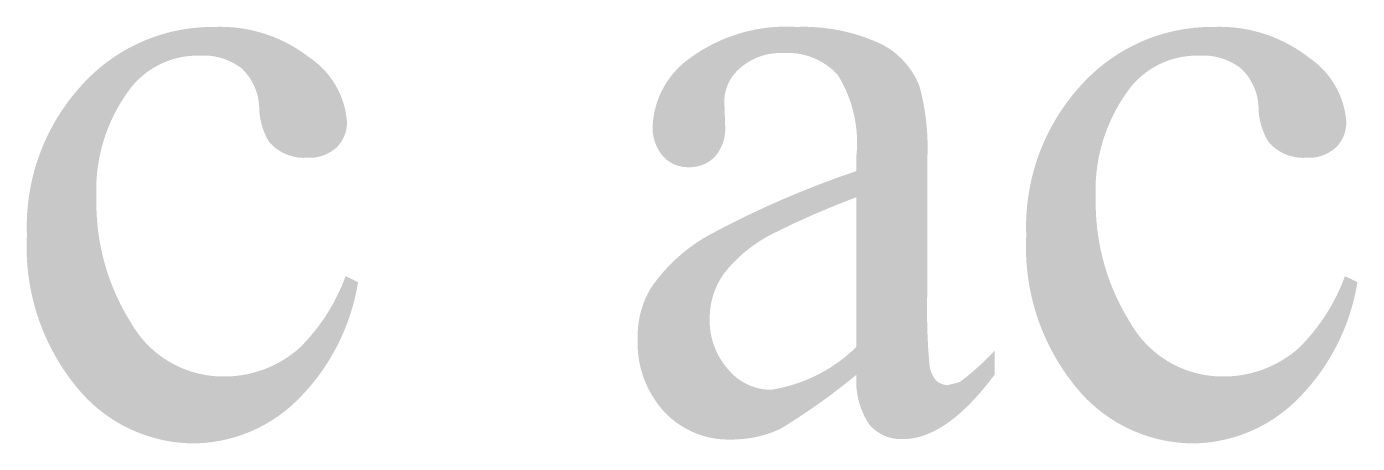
# Model space of a CAD drawing. Header units: millimetres. Extents: x 1235 to 1439, y 1033 to 1126.
# Drawn here: x 1359.35 to 1367.04, y 1052.91 to 1055.31 of the extents above; entities that cross this region are included whole.
import ezdxf

# ---------------------------------------------------------------- set-up
doc = ezdxf.new("R2010")
doc.units = ezdxf.units.MM
doc.layers.add('默认', color=18, linetype='Continuous', true_color=0x000000)

msp = doc.modelspace()

# ---------------------------------------------------------------- hatches: boundary and pattern name
at = {"layer": '默认'}
for points in [[(1361.2679, 1053.8384), (1361.2638, 1053.8144), (1361.2593, 1053.7904), (1361.2542, 1053.7664), (1361.2487, 1053.7425), (1361.2426, 1053.7186), (1361.2361, 1053.6948), (1361.2291, 1053.6711), (1361.2216, 1053.6475), (1361.2136, 1053.624), (1361.2051, 1053.6007), (1361.1961, 1053.5775), (1361.1867, 1053.5544), (1361.1768, 1053.5316), (1361.1664, 1053.5089), (1361.1556, 1053.4864), (1361.1443, 1053.4642), (1361.1325, 1053.4421), (1361.1203, 1053.4204), (1361.1077, 1053.3989), (1361.0947, 1053.3776), (1361.0812, 1053.3567), (1361.0673, 1053.336), (1361.0531, 1053.3157), (1361.0384, 1053.2957), (1361.0234, 1053.276), (1361.008, 1053.2567), (1360.9922, 1053.2377), (1360.9761, 1053.219), (1360.9597, 1053.2008), (1360.943, 1053.1829), (1360.9259, 1053.1654), (1360.9086, 1053.1483), (1360.894, 1053.1346), (1360.879, 1053.1211), (1360.8637, 1053.108), (1360.848, 1053.0952), (1360.832, 1053.0827), (1360.8156, 1053.0705), (1360.7989, 1053.0587), (1360.7818, 1053.0473), (1360.7645, 1053.0363), (1360.7468, 1053.0256), (1360.7289, 1053.0154), (1360.7108, 1053.0056), (1360.6923, 1052.9962), (1360.6737, 1052.9872), (1360.6548, 1052.9787), (1360.6357, 1052.9707), (1360.6164, 1052.9631), (1360.5969, 1052.956), (1360.5773, 1052.9493), (1360.5576, 1052.9431), (1360.5377, 1052.9374), (1360.5178, 1052.9322), (1360.4977, 1052.9275), (1360.4776, 1052.9232), (1360.4575, 1052.9195), (1360.4373, 1052.9162), (1360.4171, 1052.9134), (1360.3968, 1052.9111), (1360.3767, 1052.9093), (1360.3565, 1052.908), (1360.3364, 1052.9071), (1360.3164, 1052.9067), (1360.293, 1052.9072), (1360.2694, 1052.9083), (1360.2458, 1052.9101), (1360.2221, 1052.9125), (1360.1983, 1052.9156), (1360.1746, 1052.9193), (1360.1509, 1052.9237), (1360.1272, 1052.9288), (1360.1036, 1052.9345), (1360.0801, 1052.941), (1360.0568, 1052.9481), (1360.0336, 1052.9558), (1360.0106, 1052.9642), (1359.9878, 1052.9733), (1359.9652, 1052.983), (1359.943, 1052.9934), (1359.921, 1053.0043), (1359.8994, 1053.0159), (1359.8781, 1053.028), (1359.8571, 1053.0408), (1359.8366, 1053.0541), (1359.8165, 1053.0679), (1359.7968, 1053.0823), (1359.7776, 1053.0971), (1359.7589, 1053.1125), (1359.7407, 1053.1283), (1359.7229, 1053.1445), (1359.7057, 1053.1611), (1359.6891, 1053.1782), (1359.673, 1053.1956), (1359.6574, 1053.2133), (1359.6424, 1053.2313), (1359.6243, 1053.2539), (1359.6067, 1053.2769), (1359.5895, 1053.3004), (1359.5729, 1053.3244), (1359.5567, 1053.3489), (1359.541, 1053.3738), (1359.5259, 1053.3991), (1359.5114, 1053.4249), (1359.4974, 1053.451), (1359.484, 1053.4775), (1359.4712, 1053.5043), (1359.459, 1053.5315), (1359.4474, 1053.5589), (1359.4365, 1053.5867), (1359.4262, 1053.6147), (1359.4166, 1053.643), (1359.4076, 1053.6714), (1359.3993, 1053.7001), (1359.3917, 1053.729), (1359.3848, 1053.7579), (1359.3785, 1053.7871), (1359.3729, 1053.8163), (1359.3681, 1053.8455), (1359.3639, 1053.8749), (1359.3604, 1053.9042), (1359.3576, 1053.9336), (1359.3555, 1053.9629), (1359.354, 1053.9922), (1359.3533, 1054.0214), (1359.3532, 1054.0506), (1359.3538, 1054.0796), (1359.355, 1054.1085), (1359.3541, 1054.1375), (1359.3539, 1054.1666), (1359.3545, 1054.1959), (1359.3557, 1054.2252), (1359.3577, 1054.2546), (1359.3604, 1054.2841), (1359.3638, 1054.3136), (1359.368, 1054.343), (1359.3729, 1054.3725), (1359.3785, 1054.4018), (1359.3849, 1054.4311), (1359.392, 1054.4602), (1359.3998, 1054.4892), (1359.4084, 1054.518), (1359.4176, 1054.5466), (1359.4276, 1054.575), (1359.4383, 1054.6031), (1359.4497, 1054.631), (1359.4618, 1054.6585), (1359.4745, 1054.6857), (1359.4879, 1054.7125), (1359.5019, 1054.739), (1359.5166, 1054.7651), (1359.5319, 1054.7907), (1359.5477, 1054.8159), (1359.5641, 1054.8406), (1359.5811, 1054.8648), (1359.5986, 1054.8886), (1359.6166, 1054.9118), (1359.6351, 1054.9345), (1359.654, 1054.9566), (1359.6734, 1054.9782), (1359.6912, 1054.9973), (1359.7096, 1055.0161), (1359.7285, 1055.0345), (1359.748, 1055.0525), (1359.7681, 1055.07), (1359.7887, 1055.0871), (1359.8098, 1055.1037), (1359.8314, 1055.1197), (1359.8535, 1055.1352), (1359.876, 1055.1502), (1359.899, 1055.1646), (1359.9224, 1055.1784), (1359.9462, 1055.1916), (1359.9704, 1055.2042), (1359.9949, 1055.2161), (1360.0198, 1055.2274), (1360.0449, 1055.238), (1360.0703, 1055.2479), (1360.0959, 1055.2571), (1360.1217, 1055.2656), (1360.1478, 1055.2735), (1360.1739, 1055.2806), (1360.2002, 1055.287), (1360.2266, 1055.2927), (1360.2531, 1055.2976), (1360.2796, 1055.3019), (1360.3061, 1055.3054), (1360.3326, 1055.3083), (1360.359, 1055.3104), (1360.3854, 1055.3119), (1360.4117, 1055.3126), (1360.4378, 1055.3127), (1360.4559, 1055.3133), (1360.4741, 1055.3134), (1360.4923, 1055.3131), (1360.5105, 1055.3125), (1360.5288, 1055.3115), (1360.5472, 1055.31), (1360.5655, 1055.3081), (1360.5838, 1055.3059), (1360.6021, 1055.3032), (1360.6204, 1055.3001), (1360.6386, 1055.2966), (1360.6568, 1055.2927), (1360.6749, 1055.2884), (1360.6929, 1055.2837), (1360.7108, 1055.2786), (1360.7286, 1055.2731), (1360.7463, 1055.2671), (1360.7638, 1055.2609), (1360.7812, 1055.2542), (1360.7984, 1055.2471), (1360.8154, 1055.2397), (1360.8323, 1055.2319), (1360.8489, 1055.2237), (1360.8653, 1055.2152), (1360.8815, 1055.2063), (1360.8975, 1055.1972), (1360.9132, 1055.1876), (1360.9287, 1055.1778), (1360.9439, 1055.1677), (1360.9589, 1055.1573), (1360.9735, 1055.1465), (1360.9879, 1055.1355), (1360.9989, 1055.1279), (1361.0097, 1055.12), (1361.0204, 1055.1117), (1361.0309, 1055.1031), (1361.0413, 1055.0942), (1361.0514, 1055.0849), (1361.0612, 1055.0753), (1361.0709, 1055.0654), (1361.0803, 1055.0552), (1361.0894, 1055.0447), (1361.0982, 1055.0339), (1361.1068, 1055.0229), (1361.115, 1055.0116), (1361.123, 1055), (1361.1306, 1054.9882), (1361.1378, 1054.9762), (1361.1447, 1054.964), (1361.1513, 1054.9517), (1361.1575, 1054.9391), (1361.1633, 1054.9264), (1361.1688, 1054.9135), (1361.1739, 1054.9005), (1361.1785, 1054.8875), (1361.1829, 1054.8743), (1361.1868, 1054.861), (1361.1903, 1054.8477), (1361.1935, 1054.8344), (1361.1962, 1054.821), (1361.1986, 1054.8076), (1361.2006, 1054.7942), (1361.2022, 1054.7809), (1361.2035, 1054.7676), (1361.2036, 1054.7624), (1361.2036, 1054.7573), (1361.2035, 1054.7521), (1361.2032, 1054.7469), (1361.2028, 1054.7417), (1361.2023, 1054.7364), (1361.2016, 1054.7312), (1361.2008, 1054.726), (1361.1999, 1054.7208), (1361.1988, 1054.7155), (1361.1975, 1054.7104), (1361.1962, 1054.7052), (1361.1947, 1054.7001), (1361.193, 1054.695), (1361.1912, 1054.6899), (1361.1893, 1054.6849), (1361.1873, 1054.68), (1361.1851, 1054.6751), (1361.1828, 1054.6703), (1361.1804, 1054.6655), (1361.1778, 1054.6608), (1361.1751, 1054.6562), (1361.1723, 1054.6517), (1361.1694, 1054.6472), (1361.1664, 1054.6429), (1361.1633, 1054.6386), (1361.1601, 1054.6344), (1361.1568, 1054.6304), (1361.1534, 1054.6264), (1361.15, 1054.6226), (1361.1464, 1054.6188), (1361.1428, 1054.6152), (1361.1385, 1054.6115), (1361.1341, 1054.608), (1361.1297, 1054.6045), (1361.1251, 1054.6011), (1361.1204, 1054.5978), (1361.1157, 1054.5946), (1361.1108, 1054.5915), (1361.1059, 1054.5886), (1361.1008, 1054.5857), (1361.0957, 1054.583), (1361.0905, 1054.5804), (1361.0853, 1054.5779), (1361.08, 1054.5755), (1361.0746, 1054.5733), (1361.0692, 1054.5712), (1361.0637, 1054.5693), (1361.0581, 1054.5674), (1361.0526, 1054.5657), (1361.0469, 1054.5642), (1361.0413, 1054.5628), (1361.0356, 1054.5615), (1361.0299, 1054.5604), (1361.0242, 1054.5594), (1361.0185, 1054.5586), (1361.0128, 1054.5579), (1361.0071, 1054.5574), (1361.0014, 1054.5569), (1360.9956, 1054.5567), (1360.99, 1054.5565), (1360.9843, 1054.5565), (1360.9786, 1054.5567), (1360.973, 1054.557), (1360.9655, 1054.5566), (1360.958, 1054.5564), (1360.9503, 1054.5564), (1360.9427, 1054.5566), (1360.935, 1054.5571), (1360.9273, 1054.5578), (1360.9196, 1054.5587), (1360.9119, 1054.5599), (1360.9042, 1054.5613), (1360.8965, 1054.5629), (1360.8889, 1054.5648), (1360.8813, 1054.5669), (1360.8737, 1054.5692), (1360.8662, 1054.5718), (1360.8588, 1054.5745), (1360.8515, 1054.5775), (1360.8442, 1054.5808), (1360.8371, 1054.5842), (1360.83, 1054.5879), (1360.8231, 1054.5917), (1360.8164, 1054.5957), (1360.8097, 1054.6), (1360.8033, 1054.6044), (1360.7969, 1054.609), (1360.7907, 1054.6138), (1360.7847, 1054.6187), (1360.7789, 1054.6238), (1360.7732, 1054.629), (1360.7678, 1054.6343), (1360.7625, 1054.6398), (1360.7574, 1054.6454), (1360.7525, 1054.6511), (1360.746, 1054.6623), (1360.7399, 1054.6737), (1360.7342, 1054.6854), (1360.7288, 1054.6972), (1360.7239, 1054.7093), (1360.7193, 1054.7215), (1360.7151, 1054.734), (1360.7114, 1054.7465), (1360.708, 1054.7592), (1360.7051, 1054.7719), (1360.7026, 1054.7848), (1360.7006, 1054.7977), (1360.699, 1054.8106), (1360.6978, 1054.8235), (1360.6971, 1054.8365), (1360.6967, 1054.8493), (1360.6964, 1054.857), (1360.6958, 1054.8647), (1360.6951, 1054.8724), (1360.6941, 1054.8801), (1360.693, 1054.8878), (1360.6917, 1054.8955), (1360.6902, 1054.9031), (1360.6886, 1054.9108), (1360.6867, 1054.9184), (1360.6846, 1054.9261), (1360.6824, 1054.9336), (1360.6799, 1054.9412), (1360.6773, 1054.9486), (1360.6745, 1054.956), (1360.6715, 1054.9634), (1360.6684, 1054.9707), (1360.665, 1054.9779), (1360.6615, 1054.985), (1360.6578, 1054.992), (1360.654, 1054.9989), (1360.6499, 1055.0057), (1360.6458, 1055.0124), (1360.6414, 1055.019), (1360.637, 1055.0255), (1360.6323, 1055.0318), (1360.6276, 1055.038), (1360.6227, 1055.0441), (1360.6177, 1055.05), (1360.6125, 1055.0558), (1360.6072, 1055.0615), (1360.6019, 1055.067), (1360.5964, 1055.0724), (1360.5901, 1055.0771), (1360.5837, 1055.0817), (1360.5772, 1055.0863), (1360.5705, 1055.0906), (1360.5638, 1055.0949), (1360.5569, 1055.099), (1360.5499, 1055.1029), (1360.5428, 1055.1067), (1360.5356, 1055.1104), (1360.5283, 1055.1139), (1360.521, 1055.1172), (1360.5135, 1055.1204), (1360.506, 1055.1234), (1360.4984, 1055.1262), (1360.4907, 1055.1289), (1360.483, 1055.1314), (1360.4752, 1055.1337), (1360.4673, 1055.1358), (1360.4595, 1055.1378), (1360.4516, 1055.1395), (1360.4436, 1055.1411), (1360.4357, 1055.1425), (1360.4277, 1055.1438), (1360.4197, 1055.1448), (1360.4117, 1055.1457), (1360.4037, 1055.1464), (1360.3957, 1055.1469), (1360.3877, 1055.1472), (1360.3797, 1055.1473), (1360.3718, 1055.1473), (1360.3639, 1055.1471), (1360.356, 1055.1467), (1360.3423, 1055.1469), (1360.3284, 1055.1468), (1360.3145, 1055.1463), (1360.3005, 1055.1453), (1360.2865, 1055.144), (1360.2725, 1055.1423), (1360.2584, 1055.1401), (1360.2444, 1055.1375), (1360.2304, 1055.1345), (1360.2165, 1055.1311), (1360.2026, 1055.1273), (1360.1888, 1055.1231), (1360.1752, 1055.1184), (1360.1616, 1055.1133), (1360.1482, 1055.1079), (1360.135, 1055.102), (1360.1219, 1055.0958), (1360.109, 1055.0892), (1360.0964, 1055.0822), (1360.0839, 1055.0748), (1360.0717, 1055.0671), (1360.0598, 1055.0591), (1360.0481, 1055.0507), (1360.0367, 1055.0421), (1360.0257, 1055.0331), (1360.0149, 1055.0239), (1360.0044, 1055.0143), (1359.9943, 1055.0046), (1359.9845, 1054.9946), (1359.975, 1054.9844), (1359.9659, 1054.9739), (1359.9571, 1054.9633), (1359.9445, 1054.9465), (1359.9321, 1054.9293), (1359.9201, 1054.9119), (1359.9085, 1054.8941), (1359.8972, 1054.876), (1359.8863, 1054.8576), (1359.8758, 1054.8389), (1359.8656, 1054.8199), (1359.8559, 1054.8007), (1359.8466, 1054.7813), (1359.8377, 1054.7616), (1359.8292, 1054.7417), (1359.8211, 1054.7216), (1359.8135, 1054.7014), (1359.8064, 1054.6809), (1359.7997, 1054.6603), (1359.7934, 1054.6395), (1359.7877, 1054.6186), (1359.7824, 1054.5976), (1359.7775, 1054.5766), (1359.7732, 1054.5554), (1359.7693, 1054.5341), (1359.7659, 1054.5128), (1359.7629, 1054.4915), (1359.7605, 1054.4702), (1359.7585, 1054.4488), (1359.757, 1054.4275), (1359.7559, 1054.4062), (1359.7554, 1054.3849), (1359.7552, 1054.3637), (1359.7556, 1054.3426), (1359.7564, 1054.3216), (1359.7562, 1054.2983), (1359.7563, 1054.2749), (1359.7569, 1054.2515), (1359.7579, 1054.2281), (1359.7594, 1054.2046), (1359.7613, 1054.1811), (1359.7636, 1054.1577), (1359.7663, 1054.1342), (1359.7695, 1054.1108), (1359.7731, 1054.0874), (1359.7771, 1054.064), (1359.7816, 1054.0407), (1359.7864, 1054.0175), (1359.7918, 1053.9943), (1359.7975, 1053.9713), (1359.8036, 1053.9483), (1359.8102, 1053.9255), (1359.8172, 1053.9028), (1359.8246, 1053.8802), (1359.8324, 1053.8578), (1359.8406, 1053.8355), (1359.8492, 1053.8134), (1359.8583, 1053.7915), (1359.8676, 1053.7698), (1359.8774, 1053.7483), (1359.8876, 1053.727), (1359.8981, 1053.7059), (1359.9089, 1053.6851), (1359.9202, 1053.6645), (1359.9317, 1053.6441), (1359.9436, 1053.624), (1359.9559, 1053.6042), (1359.9657, 1053.5874), (1359.9762, 1053.5707), (1359.9874, 1053.5543), (1359.9991, 1053.5381), (1360.0114, 1053.5222), (1360.0244, 1053.5067), (1360.0379, 1053.4914), (1360.052, 1053.4766), (1360.0666, 1053.4622), (1360.0818, 1053.4482), (1360.0975, 1053.4347), (1360.1137, 1053.4217), (1360.1304, 1053.4092), (1360.1475, 1053.3973), (1360.165, 1053.3859), (1360.1829, 1053.3752), (1360.2012, 1053.3651), (1360.2198, 1053.3556), (1360.2386, 1053.3467), (1360.2578, 1053.3385), (1360.2771, 1053.331), (1360.2967, 1053.3242), (1360.3164, 1053.318), (1360.3362, 1053.3126), (1360.3561, 1053.3078), (1360.3761, 1053.3037), (1360.396, 1053.3003), (1360.4159, 1053.2976), (1360.4358, 1053.2955), (1360.4556, 1053.2941), (1360.4753, 1053.2934), (1360.4948, 1053.2932), (1360.5241, 1053.2938), (1360.5388, 1053.2946), (1360.5535, 1053.2957), (1360.5682, 1053.2972), (1360.583, 1053.299), (1360.5977, 1053.3012), (1360.6125, 1053.3037), (1360.6272, 1053.3065), (1360.6418, 1053.3097), (1360.6564, 1053.3132), (1360.671, 1053.3171), (1360.6854, 1053.3213), (1360.6998, 1053.3258), (1360.7141, 1053.3307), (1360.7282, 1053.3359), (1360.7423, 1053.3414), (1360.7562, 1053.3473), (1360.7699, 1053.3534), (1360.7835, 1053.3599), (1360.7969, 1053.3667), (1360.8102, 1053.3738), (1360.8232, 1053.3811), (1360.8361, 1053.3888), (1360.8487, 1053.3967), (1360.8612, 1053.4049), (1360.8734, 1053.4134), (1360.8854, 1053.4221), (1360.8971, 1053.431), (1360.9087, 1053.4402), (1360.9199, 1053.4496), (1360.9309, 1053.4593), (1360.9525, 1053.4812), (1360.9735, 1053.5038), (1360.9939, 1053.527), (1361.0138, 1053.5508), (1361.0329, 1053.5751), (1361.0515, 1053.6001), (1361.0693, 1053.6255), (1361.0864, 1053.6514), (1361.1028, 1053.6779), (1361.1185, 1053.7047), (1361.1334, 1053.7319), (1361.1475, 1053.7596), (1361.1609, 1053.7875), (1361.1734, 1053.8158), (1361.1851, 1053.8443), (1361.196, 1053.8731)], [(1367.0413, 1053.8384), (1367.0373, 1053.8144), (1367.0327, 1053.7904), (1367.0277, 1053.7664), (1367.0221, 1053.7425), (1367.0161, 1053.7186), (1367.0096, 1053.6948), (1367.0025, 1053.6711), (1366.995, 1053.6475), (1366.987, 1053.624), (1366.9786, 1053.6007), (1366.9696, 1053.5775), (1366.9602, 1053.5544), (1366.9502, 1053.5316), (1366.9399, 1053.5089), (1366.929, 1053.4864), (1366.9177, 1053.4642), (1366.906, 1053.4421), (1366.8938, 1053.4204), (1366.8812, 1053.3989), (1366.8681, 1053.3776), (1366.8547, 1053.3567), (1366.8408, 1053.336), (1366.8265, 1053.3157), (1366.8119, 1053.2957), (1366.7968, 1053.276), (1366.7814, 1053.2567), (1366.7657, 1053.2377), (1366.7496, 1053.219), (1366.7332, 1053.2008), (1366.7164, 1053.1829), (1366.6994, 1053.1654), (1366.6821, 1053.1483), (1366.6675, 1053.1346), (1366.6525, 1053.1211), (1366.6372, 1053.108), (1366.6215, 1053.0952), (1366.6054, 1053.0827), (1366.589, 1053.0705), (1366.5723, 1053.0587), (1366.5553, 1053.0473), (1366.5379, 1053.0363), (1366.5203, 1053.0256), (1366.5024, 1053.0154), (1366.4842, 1053.0056), (1366.4658, 1052.9962), (1366.4471, 1052.9872), (1366.4282, 1052.9787), (1366.4091, 1052.9707), (1366.3898, 1052.9631), (1366.3704, 1052.956), (1366.3508, 1052.9493), (1366.3311, 1052.9431), (1366.3112, 1052.9374), (1366.2912, 1052.9322), (1366.2712, 1052.9275), (1366.2511, 1052.9232), (1366.2309, 1052.9195), (1366.2107, 1052.9162), (1366.1905, 1052.9134), (1366.1703, 1052.9111), (1366.1501, 1052.9093), (1366.13, 1052.908), (1366.1099, 1052.9071), (1366.0898, 1052.9067), (1366.0664, 1052.9072), (1366.0429, 1052.9083), (1366.0192, 1052.9101), (1365.9955, 1052.9125), (1365.9718, 1052.9156), (1365.948, 1052.9193), (1365.9243, 1052.9237), (1365.9007, 1052.9288), (1365.8771, 1052.9345), (1365.8536, 1052.941), (1365.8302, 1052.9481), (1365.807, 1052.9558), (1365.784, 1052.9642), (1365.7612, 1052.9733), (1365.7387, 1052.983), (1365.7164, 1052.9934), (1365.6945, 1053.0043), (1365.6728, 1053.0159), (1365.6515, 1053.028), (1365.6306, 1053.0408), (1365.6101, 1053.0541), (1365.59, 1053.0679), (1365.5703, 1053.0823), (1365.5511, 1053.0971), (1365.5324, 1053.1125), (1365.5141, 1053.1283), (1365.4964, 1053.1445), (1365.4792, 1053.1611), (1365.4625, 1053.1782), (1365.4464, 1053.1956), (1365.4309, 1053.2133), (1365.4159, 1053.2313), (1365.3978, 1053.2539), (1365.3802, 1053.2769), (1365.363, 1053.3004), (1365.3463, 1053.3244), (1365.3301, 1053.3489), (1365.3145, 1053.3738), (1365.2994, 1053.3991), (1365.2848, 1053.4249), (1365.2708, 1053.451), (1365.2574, 1053.4775), (1365.2446, 1053.5043), (1365.2324, 1053.5315), (1365.2209, 1053.5589), (1365.2099, 1053.5867), (1365.1996, 1053.6147), (1365.19, 1053.643), (1365.181, 1053.6714), (1365.1728, 1053.7001), (1365.1651, 1053.729), (1365.1582, 1053.7579), (1365.152, 1053.7871), (1365.1464, 1053.8163), (1365.1415, 1053.8455), (1365.1373, 1053.8749), (1365.1339, 1053.9042), (1365.1311, 1053.9336), (1365.1289, 1053.9629), (1365.1275, 1053.9922), (1365.1267, 1054.0214), (1365.1266, 1054.0506), (1365.1272, 1054.0796), (1365.1284, 1054.1085), (1365.1276, 1054.1375), (1365.1274, 1054.1666), (1365.1279, 1054.1959), (1365.1292, 1054.2252), (1365.1311, 1054.2546), (1365.1338, 1054.2841), (1365.1373, 1054.3136), (1365.1414, 1054.343), (1365.1463, 1054.3725), (1365.1519, 1054.4018), (1365.1583, 1054.4311), (1365.1654, 1054.4602), (1365.1733, 1054.4892), (1365.1818, 1054.518), (1365.1911, 1054.5466), (1365.2011, 1054.575), (1365.2118, 1054.6031), (1365.2232, 1054.631), (1365.2352, 1054.6585), (1365.248, 1054.6857), (1365.2614, 1054.7125), (1365.2754, 1054.739), (1365.29, 1054.7651), (1365.3053, 1054.7907), (1365.3211, 1054.8159), (1365.3376, 1054.8406), (1365.3545, 1054.8648), (1365.372, 1054.8886), (1365.39, 1054.9118), (1365.4085, 1054.9345), (1365.4274, 1054.9566), (1365.4468, 1054.9782), (1365.4646, 1054.9973), (1365.483, 1055.0161), (1365.502, 1055.0345), (1365.5215, 1055.0525), (1365.5415, 1055.07), (1365.5621, 1055.0871), (1365.5832, 1055.1037), (1365.6049, 1055.1197), (1365.6269, 1055.1352), (1365.6495, 1055.1502), (1365.6725, 1055.1646), (1365.6959, 1055.1784), (1365.7197, 1055.1916), (1365.7439, 1055.2042), (1365.7684, 1055.2161), (1365.7932, 1055.2274), (1365.8183, 1055.238), (1365.8437, 1055.2479), (1365.8694, 1055.2571), (1365.8952, 1055.2656), (1365.9212, 1055.2735), (1365.9474, 1055.2806), (1365.9737, 1055.287), (1366.0001, 1055.2927), (1366.0265, 1055.2976), (1366.053, 1055.3019), (1366.0795, 1055.3054), (1366.106, 1055.3083), (1366.1325, 1055.3104), (1366.1588, 1055.3119), (1366.1851, 1055.3126), (1366.2113, 1055.3127), (1366.2293, 1055.3133), (1366.2475, 1055.3134), (1366.2657, 1055.3131), (1366.284, 1055.3125), (1366.3023, 1055.3115), (1366.3206, 1055.31), (1366.3389, 1055.3081), (1366.3573, 1055.3059), (1366.3756, 1055.3032), (1366.3939, 1055.3001), (1366.4121, 1055.2966), (1366.4303, 1055.2927), (1366.4483, 1055.2884), (1366.4664, 1055.2837), (1366.4843, 1055.2786), (1366.5021, 1055.2731), (1366.5197, 1055.2671), (1366.5373, 1055.2609), (1366.5546, 1055.2542), (1366.5718, 1055.2471), (1366.5889, 1055.2397), (1366.6057, 1055.2319), (1366.6224, 1055.2237), (1366.6388, 1055.2152), (1366.655, 1055.2063), (1366.671, 1055.1972), (1366.6867, 1055.1876), (1366.7022, 1055.1778), (1366.7174, 1055.1677), (1366.7323, 1055.1573), (1366.747, 1055.1465), (1366.7613, 1055.1355), (1366.7723, 1055.1279), (1366.7832, 1055.12), (1366.7939, 1055.1117), (1366.8044, 1055.1031), (1366.8147, 1055.0942), (1366.8248, 1055.0849), (1366.8347, 1055.0753), (1366.8443, 1055.0654), (1366.8537, 1055.0552), (1366.8628, 1055.0447), (1366.8717, 1055.0339), (1366.8802, 1055.0229), (1366.8885, 1055.0116), (1366.8964, 1055), (1366.904, 1054.9882), (1366.9113, 1054.9762), (1366.9182, 1054.964), (1366.9247, 1054.9517), (1366.9309, 1054.9391), (1366.9368, 1054.9264), (1366.9422, 1054.9135), (1366.9473, 1054.9005), (1366.952, 1054.8875), (1366.9563, 1054.8743), (1366.9602, 1054.861), (1366.9638, 1054.8477), (1366.9669, 1054.8344), (1366.9697, 1054.821), (1366.9721, 1054.8076), (1366.9741, 1054.7942), (1366.9757, 1054.7809), (1366.9769, 1054.7676), (1366.9771, 1054.7624), (1366.9771, 1054.7573), (1366.9769, 1054.7521), (1366.9767, 1054.7469), (1366.9763, 1054.7417), (1366.9758, 1054.7364), (1366.9751, 1054.7312), (1366.9743, 1054.726), (1366.9733, 1054.7208), (1366.9722, 1054.7155), (1366.971, 1054.7104), (1366.9696, 1054.7052), (1366.9681, 1054.7001), (1366.9665, 1054.695), (1366.9647, 1054.6899), (1366.9628, 1054.6849), (1366.9607, 1054.68), (1366.9585, 1054.6751), (1366.9562, 1054.6703), (1366.9538, 1054.6655), (1366.9513, 1054.6608), (1366.9486, 1054.6562), (1366.9458, 1054.6517), (1366.9429, 1054.6472), (1366.9399, 1054.6429), (1366.9368, 1054.6386), (1366.9336, 1054.6344), (1366.9303, 1054.6304), (1366.9269, 1054.6264), (1366.9234, 1054.6226), (1366.9198, 1054.6188), (1366.9162, 1054.6152), (1366.912, 1054.6115), (1366.9076, 1054.608), (1366.9031, 1054.6045), (1366.8985, 1054.6011), (1366.8939, 1054.5978), (1366.8891, 1054.5946), (1366.8842, 1054.5915), (1366.8793, 1054.5886), (1366.8743, 1054.5857), (1366.8692, 1054.583), (1366.864, 1054.5804), (1366.8587, 1054.5779), (1366.8534, 1054.5755), (1366.848, 1054.5733), (1366.8426, 1054.5712), (1366.8371, 1054.5693), (1366.8316, 1054.5674), (1366.826, 1054.5657), (1366.8204, 1054.5642), (1366.8147, 1054.5628), (1366.8091, 1054.5615), (1366.8034, 1054.5604), (1366.7977, 1054.5594), (1366.792, 1054.5586), (1366.7862, 1054.5579), (1366.7805, 1054.5574), (1366.7748, 1054.5569), (1366.7691, 1054.5567), (1366.7634, 1054.5565), (1366.7577, 1054.5565), (1366.7521, 1054.5567), (1366.7465, 1054.557), (1366.739, 1054.5566), (1366.7314, 1054.5564), (1366.7238, 1054.5564), (1366.7161, 1054.5566), (1366.7085, 1054.5571), (1366.7008, 1054.5578), (1366.693, 1054.5587), (1366.6853, 1054.5599), (1366.6776, 1054.5613), (1366.67, 1054.5629), (1366.6623, 1054.5648), (1366.6547, 1054.5669), (1366.6471, 1054.5692), (1366.6397, 1054.5718), (1366.6322, 1054.5745), (1366.6249, 1054.5775), (1366.6177, 1054.5808), (1366.6105, 1054.5842), (1366.6035, 1054.5879), (1366.5966, 1054.5917), (1366.5898, 1054.5957), (1366.5832, 1054.6), (1366.5767, 1054.6044), (1366.5704, 1054.609), (1366.5642, 1054.6138), (1366.5582, 1054.6187), (1366.5524, 1054.6238), (1366.5467, 1054.629), (1366.5412, 1054.6343), (1366.5359, 1054.6398), (1366.5309, 1054.6454), (1366.5259, 1054.6511), (1366.5195, 1054.6623), (1366.5134, 1054.6737), (1366.5077, 1054.6854), (1366.5023, 1054.6972), (1366.4973, 1054.7093), (1366.4927, 1054.7215), (1366.4886, 1054.734), (1366.4848, 1054.7465), (1366.4815, 1054.7592), (1366.4786, 1054.7719), (1366.4761, 1054.7848), (1366.474, 1054.7977), (1366.4724, 1054.8106), (1366.4713, 1054.8235), (1366.4705, 1054.8365), (1366.4702, 1054.8493), (1366.4698, 1054.857), (1366.4693, 1054.8647), (1366.4685, 1054.8724), (1366.4676, 1054.8801), (1366.4665, 1054.8878), (1366.4652, 1054.8955), (1366.4637, 1054.9031), (1366.462, 1054.9108), (1366.4601, 1054.9184), (1366.4581, 1054.9261), (1366.4558, 1054.9336), (1366.4534, 1054.9412), (1366.4508, 1054.9486), (1366.448, 1054.956), (1366.445, 1054.9634), (1366.4418, 1054.9707), (1366.4385, 1054.9779), (1366.4349, 1054.985), (1366.4313, 1054.992), (1366.4274, 1054.9989), (1366.4234, 1055.0057), (1366.4192, 1055.0124), (1366.4149, 1055.019), (1366.4104, 1055.0255), (1366.4058, 1055.0318), (1366.401, 1055.038), (1366.3961, 1055.0441), (1366.3911, 1055.05), (1366.386, 1055.0558), (1366.3807, 1055.0615), (1366.3753, 1055.067), (1366.3698, 1055.0724), (1366.3636, 1055.0771), (1366.3572, 1055.0817), (1366.3506, 1055.0863), (1366.344, 1055.0906), (1366.3372, 1055.0949), (1366.3303, 1055.099), (1366.3233, 1055.1029), (1366.3163, 1055.1067), (1366.3091, 1055.1104), (1366.3018, 1055.1139), (1366.2944, 1055.1172), (1366.287, 1055.1204), (1366.2794, 1055.1234), (1366.2718, 1055.1262), (1366.2641, 1055.1289), (1366.2564, 1055.1314), (1366.2486, 1055.1337), (1366.2408, 1055.1358), (1366.2329, 1055.1378), (1366.225, 1055.1395), (1366.2171, 1055.1411), (1366.2091, 1055.1425), (1366.2011, 1055.1438), (1366.1931, 1055.1448), (1366.1851, 1055.1457), (1366.1771, 1055.1464), (1366.1691, 1055.1469), (1366.1612, 1055.1472), (1366.1532, 1055.1473), (1366.1453, 1055.1473), (1366.1374, 1055.1471), (1366.1295, 1055.1467), (1366.1157, 1055.1469), (1366.1019, 1055.1468), (1366.088, 1055.1463), (1366.074, 1055.1453), (1366.06, 1055.144), (1366.0459, 1055.1423), (1366.0319, 1055.1401), (1366.0179, 1055.1375), (1366.0039, 1055.1345), (1365.9899, 1055.1311), (1365.9761, 1055.1273), (1365.9623, 1055.1231), (1365.9486, 1055.1184), (1365.9351, 1055.1133), (1365.9217, 1055.1079), (1365.9084, 1055.102), (1365.8953, 1055.0958), (1365.8825, 1055.0892), (1365.8698, 1055.0822), (1365.8574, 1055.0748), (1365.8452, 1055.0671), (1365.8332, 1055.0591), (1365.8216, 1055.0507), (1365.8102, 1055.0421), (1365.7991, 1055.0331), (1365.7883, 1055.0239), (1365.7779, 1055.0143), (1365.7677, 1055.0046), (1365.7579, 1054.9946), (1365.7484, 1054.9844), (1365.7393, 1054.9739), (1365.7306, 1054.9633), (1365.7179, 1054.9465), (1365.7056, 1054.9293), (1365.6936, 1054.9119), (1365.682, 1054.8941), (1365.6707, 1054.876), (1365.6598, 1054.8576), (1365.6492, 1054.8389), (1365.6391, 1054.8199), (1365.6294, 1054.8007), (1365.62, 1054.7813), (1365.6111, 1054.7616), (1365.6026, 1054.7417), (1365.5946, 1054.7216), (1365.587, 1054.7014), (1365.5798, 1054.6809), (1365.5731, 1054.6603), (1365.5669, 1054.6395), (1365.5611, 1054.6186), (1365.5558, 1054.5976), (1365.551, 1054.5766), (1365.5466, 1054.5554), (1365.5427, 1054.5341), (1365.5393, 1054.5128), (1365.5364, 1054.4915), (1365.5339, 1054.4702), (1365.5319, 1054.4488), (1365.5304, 1054.4275), (1365.5294, 1054.4062), (1365.5288, 1054.3849), (1365.5287, 1054.3637), (1365.529, 1054.3426), (1365.5298, 1054.3216), (1365.5296, 1054.2983), (1365.5298, 1054.2749), (1365.5304, 1054.2515), (1365.5314, 1054.2281), (1365.5328, 1054.2046), (1365.5347, 1054.1811), (1365.537, 1054.1577), (1365.5398, 1054.1342), (1365.5429, 1054.1108), (1365.5465, 1054.0874), (1365.5506, 1054.064), (1365.555, 1054.0407), (1365.5599, 1054.0175), (1365.5652, 1053.9943), (1365.5709, 1053.9713), (1365.5771, 1053.9483), (1365.5837, 1053.9255), (1365.5907, 1053.9028), (1365.5981, 1053.8802), (1365.6059, 1053.8578), (1365.6141, 1053.8355), (1365.6227, 1053.8134), (1365.6317, 1053.7915), (1365.6411, 1053.7698), (1365.6509, 1053.7483), (1365.661, 1053.727), (1365.6715, 1053.7059), (1365.6824, 1053.6851), (1365.6936, 1053.6645), (1365.7052, 1053.6441), (1365.7171, 1053.624), (1365.7293, 1053.6042), (1365.7392, 1053.5874), (1365.7497, 1053.5707), (1365.7608, 1053.5543), (1365.7725, 1053.5381), (1365.7849, 1053.5222), (1365.7978, 1053.5067), (1365.8113, 1053.4914), (1365.8254, 1053.4766), (1365.8401, 1053.4622), (1365.8552, 1053.4482), (1365.8709, 1053.4347), (1365.8871, 1053.4217), (1365.9038, 1053.4092), (1365.9209, 1053.3973), (1365.9384, 1053.3859), (1365.9564, 1053.3752), (1365.9746, 1053.3651), (1365.9932, 1053.3556), (1366.0121, 1053.3467), (1366.0312, 1053.3385), (1366.0506, 1053.331), (1366.0701, 1053.3242), (1366.0898, 1053.318), (1366.1097, 1053.3126), (1366.1296, 1053.3078), (1366.1495, 1053.3037), (1366.1695, 1053.3003), (1366.1894, 1053.2976), (1366.2093, 1053.2955), (1366.2291, 1053.2941), (1366.2487, 1053.2934), (1366.2683, 1053.2932), (1366.2975, 1053.2938), (1366.3122, 1053.2946), (1366.327, 1053.2957), (1366.3417, 1053.2972), (1366.3565, 1053.299), (1366.3712, 1053.3012), (1366.3859, 1053.3037), (1366.4006, 1053.3065), (1366.4153, 1053.3097), (1366.4299, 1053.3132), (1366.4444, 1053.3171), (1366.4589, 1053.3213), (1366.4733, 1053.3258), (1366.4875, 1053.3307), (1366.5017, 1053.3359), (1366.5157, 1053.3414), (1366.5296, 1053.3473), (1366.5434, 1053.3534), (1366.5569, 1053.3599), (1366.5704, 1053.3667), (1366.5836, 1053.3738), (1366.5967, 1053.3811), (1366.6095, 1053.3888), (1366.6222, 1053.3967), (1366.6346, 1053.4049), (1366.6469, 1053.4134), (1366.6588, 1053.4221), (1366.6706, 1053.431), (1366.6821, 1053.4402), (1366.6934, 1053.4496), (1366.7044, 1053.4593), (1366.7259, 1053.4812), (1366.7469, 1053.5038), (1366.7674, 1053.527), (1366.7872, 1053.5508), (1366.8064, 1053.5751), (1366.8249, 1053.6001), (1366.8428, 1053.6255), (1366.8599, 1053.6514), (1366.8763, 1053.6779), (1366.892, 1053.7047), (1366.9069, 1053.7319), (1366.921, 1053.7596), (1366.9343, 1053.7875), (1366.9469, 1053.8158), (1366.9586, 1053.8443), (1366.9695, 1053.8731)]]:
    msp.add_hatch(color=256, dxfattribs=at).paths.add_polyline_path(points, flags=0)
h = msp.add_hatch(color=256, dxfattribs=at)
h.paths.add_polyline_path([(1363.389, 1054.7403), (1363.3893, 1054.7345), (1363.3894, 1054.7287), (1363.3895, 1054.7228), (1363.3894, 1054.717), (1363.3891, 1054.7111), (1363.3887, 1054.7052), (1363.3882, 1054.6993), (1363.3875, 1054.6934), (1363.3867, 1054.6875), (1363.3857, 1054.6816), (1363.3846, 1054.6757), (1363.3834, 1054.6698), (1363.382, 1054.664), (1363.3805, 1054.6582), (1363.3788, 1054.6524), (1363.377, 1054.6467), (1363.375, 1054.641), (1363.3729, 1054.6354), (1363.3707, 1054.6298), (1363.3683, 1054.6243), (1363.3658, 1054.6188), (1363.3632, 1054.6135), (1363.3605, 1054.6082), (1363.3576, 1054.6029), (1363.3546, 1054.5978), (1363.3515, 1054.5927), (1363.3483, 1054.5878), (1363.345, 1054.5829), (1363.3416, 1054.5781), (1363.338, 1054.5734), (1363.3344, 1054.5689), (1363.3307, 1054.5644), (1363.3271, 1054.5607), (1363.3234, 1054.5571), (1363.3196, 1054.5536), (1363.3157, 1054.5501), (1363.3116, 1054.5467), (1363.3075, 1054.5435), (1363.3032, 1054.5403), (1363.2989, 1054.5373), (1363.2945, 1054.5343), (1363.2899, 1054.5315), (1363.2853, 1054.5287), (1363.2807, 1054.5261), (1363.2759, 1054.5237), (1363.2711, 1054.5213), (1363.2662, 1054.5191), (1363.2612, 1054.517), (1363.2562, 1054.515), (1363.2511, 1054.5132), (1363.246, 1054.5115), (1363.2409, 1054.51), (1363.2357, 1054.5086), (1363.2305, 1054.5073), (1363.2253, 1054.5062), (1363.2201, 1054.5052), (1363.2148, 1054.5044), (1363.2096, 1054.5037), (1363.2043, 1054.5031), (1363.1991, 1054.5027), (1363.1939, 1054.5024), (1363.1887, 1054.5023), (1363.1835, 1054.5023), (1363.1783, 1054.5024), (1363.1732, 1054.5024), (1363.1681, 1054.5024), (1363.1629, 1054.5026), (1363.1577, 1054.5029), (1363.1525, 1054.5034), (1363.1473, 1054.504), (1363.1421, 1054.5047), (1363.1369, 1054.5056), (1363.1317, 1054.5067), (1363.1266, 1054.5079), (1363.1214, 1054.5092), (1363.1163, 1054.5107), (1363.1112, 1054.5123), (1363.1062, 1054.5141), (1363.1012, 1054.516), (1363.0962, 1054.518), (1363.0913, 1054.5202), (1363.0865, 1054.5225), (1363.0818, 1054.525), (1363.0771, 1054.5275), (1363.0725, 1054.5302), (1363.068, 1054.5331), (1363.0636, 1054.536), (1363.0592, 1054.539), (1363.055, 1054.5422), (1363.0509, 1054.5454), (1363.0469, 1054.5488), (1363.0429, 1054.5522), (1363.0391, 1054.5558), (1363.0355, 1054.5594), (1363.0319, 1054.5631), (1363.0284, 1054.5669), (1363.0248, 1054.5714), (1363.0212, 1054.576), (1363.0177, 1054.5807), (1363.0143, 1054.5855), (1363.011, 1054.5904), (1363.0079, 1054.5953), (1363.0048, 1054.6004), (1363.0018, 1054.6056), (1362.999, 1054.6108), (1362.9963, 1054.6161), (1362.9937, 1054.6215), (1362.9912, 1054.6269), (1362.9889, 1054.6324), (1362.9866, 1054.638), (1362.9846, 1054.6436), (1362.9826, 1054.6493), (1362.9808, 1054.655), (1362.9791, 1054.6608), (1362.9776, 1054.6666), (1362.9762, 1054.6724), (1362.9749, 1054.6782), (1362.9738, 1054.6841), (1362.9728, 1054.69), (1362.9719, 1054.6959), (1362.9712, 1054.7018), (1362.9707, 1054.7077), (1362.9703, 1054.7136), (1362.97, 1054.7195), (1362.9698, 1054.7253), (1362.9698, 1054.7312), (1362.9699, 1054.737), (1362.9702, 1054.7428), (1362.9711, 1054.7568), (1362.9724, 1054.7709), (1362.9741, 1054.785), (1362.9762, 1054.7991), (1362.9787, 1054.8133), (1362.9817, 1054.8274), (1362.985, 1054.8415), (1362.9888, 1054.8555), (1362.993, 1054.8695), (1362.9976, 1054.8834), (1363.0026, 1054.8972), (1363.008, 1054.9109), (1363.0138, 1054.9244), (1363.02, 1054.9378), (1363.0266, 1054.951), (1363.0336, 1054.964), (1363.041, 1054.9767), (1363.0487, 1054.9893), (1363.0568, 1055.0016), (1363.0653, 1055.0137), (1363.074, 1055.0255), (1363.0831, 1055.037), (1363.0925, 1055.0482), (1363.1022, 1055.0592), (1363.1121, 1055.0697), (1363.1224, 1055.08), (1363.1328, 1055.0899), (1363.1435, 1055.0995), (1363.1544, 1055.1088), (1363.1655, 1055.1176), (1363.1768, 1055.1262), (1363.1883, 1055.1343), (1363.2045, 1055.1459), (1363.2211, 1055.1571), (1363.2379, 1055.1681), (1363.2551, 1055.1787), (1363.2725, 1055.189), (1363.2901, 1055.1989), (1363.3081, 1055.2084), (1363.3262, 1055.2176), (1363.3446, 1055.2264), (1363.3632, 1055.2349), (1363.382, 1055.2429), (1363.401, 1055.2505), (1363.4202, 1055.2577), (1363.4396, 1055.2645), (1363.4591, 1055.2709), (1363.4787, 1055.2769), (1363.4985, 1055.2824), (1363.5184, 1055.2875), (1363.5383, 1055.2922), (1363.5584, 1055.2964), (1363.5785, 1055.3002), (1363.5987, 1055.3035), (1363.6189, 1055.3064), (1363.6392, 1055.3089), (1363.6594, 1055.3109), (1363.6797, 1055.3124), (1363.6999, 1055.3136), (1363.7201, 1055.3142), (1363.7402, 1055.3145), (1363.7603, 1055.3143), (1363.7804, 1055.3137), (1363.8003, 1055.3127), (1363.8319, 1055.3135), (1363.8637, 1055.3133), (1363.8956, 1055.3121), (1363.9274, 1055.31), (1363.9593, 1055.3069), (1363.991, 1055.3028), (1364.0227, 1055.2978), (1364.0542, 1055.2919), (1364.0855, 1055.285), (1364.1166, 1055.2771), (1364.1474, 1055.2683), (1364.1779, 1055.2586), (1364.208, 1055.248), (1364.2378, 1055.2366), (1364.267, 1055.2243), (1364.2959, 1055.2111), (1364.3047, 1055.2063), (1364.3136, 1055.2013), (1364.3223, 1055.196), (1364.3309, 1055.1906), (1364.3395, 1055.1849), (1364.3479, 1055.1791), (1364.3562, 1055.173), (1364.3644, 1055.1668), (1364.3725, 1055.1603), (1364.3805, 1055.1537), (1364.3883, 1055.1469), (1364.3959, 1055.1399), (1364.4035, 1055.1327), (1364.4108, 1055.1253), (1364.418, 1055.1178), (1364.4251, 1055.1102), (1364.4319, 1055.1023), (1364.4386, 1055.0944), (1364.4451, 1055.0862), (1364.4514, 1055.078), (1364.4576, 1055.0696), (1364.4635, 1055.0611), (1364.4692, 1055.0525), (1364.4748, 1055.0437), (1364.4801, 1055.0349), (1364.4852, 1055.026), (1364.4901, 1055.0169), (1364.4948, 1055.0078), (1364.4993, 1054.9987), (1364.5036, 1054.9894), (1364.5076, 1054.9801), (1364.5114, 1054.9708), (1364.5183, 1054.9442), (1364.5247, 1054.9175), (1364.5305, 1054.8906), (1364.5358, 1054.8636), (1364.5406, 1054.8365), (1364.5448, 1054.8093), (1364.5484, 1054.7819), (1364.5515, 1054.7545), (1364.554, 1054.7271), (1364.556, 1054.6996), (1364.5574, 1054.672), (1364.5582, 1054.6445), (1364.5585, 1054.617), (1364.5583, 1054.5895), (1364.5574, 1054.562), (1364.556, 1054.5347), (1364.556, 1053.764), (1364.5549, 1053.6645), (1364.5566, 1053.565), (1364.5611, 1053.4656), (1364.5684, 1053.3663), (1364.5687, 1053.363), (1364.569, 1053.3597), (1364.5694, 1053.3564), (1364.5699, 1053.3531), (1364.5705, 1053.3498), (1364.5711, 1053.3465), (1364.5718, 1053.3432), (1364.5725, 1053.3399), (1364.5733, 1053.3366), (1364.5742, 1053.3333), (1364.5751, 1053.3301), (1364.5762, 1053.3268), (1364.5772, 1053.3236), (1364.5784, 1053.3204), (1364.5796, 1053.3172), (1364.5809, 1053.3141), (1364.5822, 1053.3109), (1364.5836, 1053.3078), (1364.5851, 1053.3048), (1364.5866, 1053.3017), (1364.5882, 1053.2987), (1364.5899, 1053.2958), (1364.5916, 1053.2929), (1364.5933, 1053.29), (1364.5952, 1053.2871), (1364.597, 1053.2843), (1364.599, 1053.2816), (1364.6009, 1053.2788), (1364.603, 1053.2762), (1364.605, 1053.2736), (1364.6072, 1053.271), (1364.6093, 1053.2685), (1364.611, 1053.267), (1364.6127, 1053.2656), (1364.6144, 1053.2642), (1364.6162, 1053.2629), (1364.618, 1053.2616), (1364.6198, 1053.2603), (1364.6217, 1053.2591), (1364.6236, 1053.2579), (1364.6255, 1053.2567), (1364.6275, 1053.2556), (1364.6295, 1053.2545), (1364.6315, 1053.2535), (1364.6335, 1053.2526), (1364.6356, 1053.2516), (1364.6377, 1053.2508), (1364.6398, 1053.2499), (1364.642, 1053.2492), (1364.6441, 1053.2484), (1364.6463, 1053.2478), (1364.6485, 1053.2471), (1364.6506, 1053.2466), (1364.6528, 1053.246), (1364.6551, 1053.2456), (1364.6573, 1053.2452), (1364.6595, 1053.2448), (1364.6617, 1053.2445), (1364.6639, 1053.2442), (1364.6661, 1053.244), (1364.6684, 1053.2439), (1364.6706, 1053.2437), (1364.6728, 1053.2437), (1364.675, 1053.2437), (1364.7444, 1053.261), (1364.7711, 1053.2817), (1364.7974, 1053.3029), (1364.8233, 1053.3247), (1364.8487, 1053.3471), (1364.8736, 1053.37), (1364.8979, 1053.3935), (1364.9218, 1053.4174), (1364.9451, 1053.4419), (1364.9451, 1053.3032), (1364.9105, 1053.2581), (1364.8761, 1053.216), (1364.8419, 1053.1768), (1364.8248, 1053.1583), (1364.8079, 1053.1405), (1364.7909, 1053.1235), (1364.774, 1053.1072), (1364.7572, 1053.0915), (1364.7404, 1053.0767), (1364.7237, 1053.0625), (1364.707, 1053.0491), (1364.6903, 1053.0364), (1364.6737, 1053.0244), (1364.6572, 1053.0131), (1364.6407, 1053.0026), (1364.6242, 1052.9928), (1364.6078, 1052.9837), (1364.5915, 1052.9754), (1364.5833, 1052.9715), (1364.5752, 1052.9678), (1364.567, 1052.9642), (1364.5589, 1052.9609), (1364.5508, 1052.9577), (1364.5427, 1052.9547), (1364.5346, 1052.9519), (1364.5266, 1052.9493), (1364.5185, 1052.9468), (1364.5104, 1052.9445), (1364.5024, 1052.9425), (1364.4944, 1052.9405), (1364.4864, 1052.9388), (1364.4784, 1052.9373), (1364.4704, 1052.9359), (1364.4624, 1052.9347), (1364.4544, 1052.9337), (1364.4465, 1052.9329), (1364.4385, 1052.9323), (1364.4306, 1052.9318), (1364.4227, 1052.9316), (1364.4082, 1052.9313), (1364.4015, 1052.9313), (1364.3949, 1052.9315), (1364.3882, 1052.9318), (1364.3814, 1052.9324), (1364.3747, 1052.9332), (1364.3679, 1052.9341), (1364.3612, 1052.9352), (1364.3545, 1052.9366), (1364.3478, 1052.9381), (1364.3411, 1052.9398), (1364.3345, 1052.9418), (1364.3279, 1052.9439), (1364.3213, 1052.9462), (1364.3149, 1052.9487), (1364.3085, 1052.9513), (1364.3021, 1052.9542), (1364.2959, 1052.9572), (1364.2898, 1052.9605), (1364.2837, 1052.9639), (1364.2778, 1052.9674), (1364.272, 1052.9711), (1364.2663, 1052.975), (1364.2608, 1052.979), (1364.2553, 1052.9832), (1364.2501, 1052.9875), (1364.2449, 1052.9919), (1364.2399, 1052.9964), (1364.2351, 1053.0011), (1364.2304, 1053.0059), (1364.2259, 1053.0108), (1364.2215, 1053.0157), (1364.2165, 1053.0235), (1364.2116, 1053.0314), (1364.2068, 1053.0395), (1364.2022, 1053.0477), (1364.1977, 1053.0559), (1364.1935, 1053.0643), (1364.1893, 1053.0728), (1364.1854, 1053.0814), (1364.1816, 1053.0901), (1364.178, 1053.0989), (1364.1746, 1053.1078), (1364.1713, 1053.1167), (1364.1683, 1053.1258), (1364.1654, 1053.1348), (1364.1627, 1053.144), (1364.1603, 1053.1532), (1364.158, 1053.1625), (1364.1559, 1053.1718), (1364.154, 1053.1811), (1364.1523, 1053.1905), (1364.1508, 1053.1999), (1364.1495, 1053.2093), (1364.1483, 1053.2187), (1364.1474, 1053.2282), (1364.1467, 1053.2376), (1364.1462, 1053.247), (1364.1459, 1053.2564), (1364.1458, 1053.2658), (1364.1458, 1053.2752), (1364.1461, 1053.2846), (1364.1465, 1053.2939), (1364.1472, 1053.3032), (1364.0949, 1053.2607), (1364.0419, 1053.2193), (1363.9881, 1053.1787), (1363.9335, 1053.1391), (1363.8783, 1053.1006), (1363.8224, 1053.063), (1363.7658, 1053.0264), (1363.7086, 1052.9909), (1363.6919, 1052.9835), (1363.675, 1052.9765), (1363.6579, 1052.97), (1363.6406, 1052.9639), (1363.623, 1052.9582), (1363.6053, 1052.9531), (1363.5875, 1052.9484), (1363.5695, 1052.9443), (1363.5515, 1052.9406), (1363.5333, 1052.9374), (1363.5151, 1052.9348), (1363.4968, 1052.9326), (1363.4785, 1052.931), (1363.4602, 1052.9298), (1363.4419, 1052.9291), (1363.4236, 1052.929), (1363.4105, 1052.9288), (1363.3973, 1052.9289), (1363.384, 1052.9293), (1363.3707, 1052.9302), (1363.3573, 1052.9313), (1363.3439, 1052.9328), (1363.3305, 1052.9347), (1363.3172, 1052.937), (1363.3038, 1052.9396), (1363.2905, 1052.9425), (1363.2773, 1052.9459), (1363.2641, 1052.9495), (1363.251, 1052.9536), (1363.2381, 1052.958), (1363.2252, 1052.9627), (1363.2124, 1052.9678), (1363.1998, 1052.9733), (1363.1874, 1052.979), (1363.1751, 1052.9851), (1363.163, 1052.9915), (1363.1511, 1052.9983), (1363.1394, 1053.0053), (1363.1279, 1053.0126), (1363.1166, 1053.0203), (1363.1056, 1053.0281), (1363.0948, 1053.0363), (1363.0843, 1053.0447), (1363.0741, 1053.0533), (1363.0641, 1053.0622), (1363.0544, 1053.0713), (1363.045, 1053.0806), (1363.0359, 1053.0901), (1363.0265, 1053.1006), (1363.0174, 1053.1115), (1363.0085, 1053.1226), (1362.9998, 1053.1339), (1362.9914, 1053.1455), (1362.9832, 1053.1573), (1362.9754, 1053.1694), (1362.9677, 1053.1817), (1362.9604, 1053.1942), (1362.9534, 1053.2069), (1362.9466, 1053.2198), (1362.9402, 1053.2329), (1362.9341, 1053.2462), (1362.9283, 1053.2596), (1362.9229, 1053.2731), (1362.9177, 1053.2868), (1362.913, 1053.3007), (1362.9085, 1053.3146), (1362.9045, 1053.3286), (1362.9007, 1053.3427), (1362.8973, 1053.3569), (1362.8943, 1053.3711), (1362.8916, 1053.3854), (1362.8893, 1053.3997), (1362.8874, 1053.4141), (1362.8858, 1053.4284), (1362.8845, 1053.4427), (1362.8836, 1053.457), (1362.8831, 1053.4713), (1362.8829, 1053.4855), (1362.883, 1053.4997), (1362.8835, 1053.5138), (1362.8833, 1053.5324), (1362.8838, 1053.551), (1362.8849, 1053.5698), (1362.8867, 1053.5885), (1362.8879, 1053.5978), (1362.8892, 1053.6072), (1362.8907, 1053.6165), (1362.8923, 1053.6258), (1362.8941, 1053.6351), (1362.8961, 1053.6443), (1362.8982, 1053.6535), (1362.9005, 1053.6627), (1362.9029, 1053.6718), (1362.9055, 1053.6809), (1362.9083, 1053.69), (1362.9112, 1053.699), (1362.9143, 1053.7079), (1362.9175, 1053.7168), (1362.9209, 1053.7256), (1362.9245, 1053.7343), (1362.932, 1053.7515), (1362.94, 1053.7685), (1362.9487, 1053.785), (1362.9578, 1053.8012), (1362.9748, 1053.8256), (1362.9927, 1053.8495), (1363.0113, 1053.8729), (1363.0306, 1053.8958), (1363.0507, 1053.9181), (1363.0714, 1053.9398), (1363.0929, 1053.9609), (1363.115, 1053.9814), (1363.1377, 1054.0012), (1363.1609, 1054.0202), (1363.1848, 1054.0386), (1363.2091, 1054.0561), (1363.2339, 1054.0729), (1363.2592, 1054.0889), (1363.2849, 1054.104), (1363.3109, 1054.1184), (1363.4119, 1054.1711), (1363.5141, 1054.2217), (1363.6173, 1054.2702), (1363.7215, 1054.3166), (1363.8267, 1054.3608), (1363.9328, 1054.4028), (1364.0396, 1054.4426), (1364.1472, 1054.4801), (1364.1472, 1054.5693), (1364.1486, 1054.5843), (1364.1496, 1054.5992), (1364.1504, 1054.6143), (1364.1509, 1054.6294), (1364.151, 1054.6445), (1364.1508, 1054.6597), (1364.1504, 1054.6749), (1364.1496, 1054.6901), (1364.1485, 1054.7053), (1364.1471, 1054.7205), (1364.1453, 1054.7357), (1364.1433, 1054.7509), (1364.1409, 1054.7661), (1364.1383, 1054.7812), (1364.1353, 1054.7962), (1364.132, 1054.8112), (1364.1283, 1054.8261), (1364.1244, 1054.841), (1364.1202, 1054.8557), (1364.1157, 1054.8704), (1364.1108, 1054.8849), (1364.1057, 1054.8993), (1364.1003, 1054.9136), (1364.0946, 1054.9278), (1364.0886, 1054.9418), (1364.0824, 1054.9557), (1364.0758, 1054.9694), (1364.0691, 1054.9829), (1364.062, 1054.9962), (1364.0547, 1055.0094), (1364.0472, 1055.0224), (1364.0394, 1055.0352), (1364.0322, 1055.0429), (1364.0247, 1055.0505), (1364.0169, 1055.0579), (1364.009, 1055.0652), (1364.0007, 1055.0722), (1363.9923, 1055.079), (1363.9836, 1055.0857), (1363.9748, 1055.0921), (1363.9657, 1055.0982), (1363.9564, 1055.1042), (1363.9469, 1055.1098), (1363.9373, 1055.1153), (1363.9274, 1055.1204), (1363.9175, 1055.1253), (1363.9074, 1055.1299), (1363.8971, 1055.1342), (1363.8867, 1055.1382), (1363.8763, 1055.1419), (1363.8657, 1055.1453), (1363.8551, 1055.1484), (1363.8444, 1055.1512), (1363.8336, 1055.1537), (1363.8228, 1055.1558), (1363.812, 1055.1577), (1363.8011, 1055.1592), (1363.7903, 1055.1605), (1363.7795, 1055.1614), (1363.7687, 1055.162), (1363.7579, 1055.1624), (1363.7472, 1055.1624), (1363.7365, 1055.1621), (1363.7259, 1055.1616), (1363.7178, 1055.1619), (1363.7095, 1055.1621), (1363.7013, 1055.162), (1363.693, 1055.1618), (1363.6847, 1055.1613), (1363.6763, 1055.1607), (1363.668, 1055.1599), (1363.6597, 1055.1588), (1363.6514, 1055.1576), (1363.643, 1055.1562), (1363.6348, 1055.1545), (1363.6265, 1055.1527), (1363.6183, 1055.1506), (1363.6101, 1055.1484), (1363.602, 1055.146), (1363.5939, 1055.1433), (1363.5859, 1055.1405), (1363.578, 1055.1375), (1363.5702, 1055.1343), (1363.5624, 1055.1309), (1363.5547, 1055.1273), (1363.5472, 1055.1236), (1363.5397, 1055.1196), (1363.5324, 1055.1155), (1363.5251, 1055.1113), (1363.518, 1055.1069), (1363.511, 1055.1023), (1363.5042, 1055.0976), (1363.4975, 1055.0927), (1363.4909, 1055.0877), (1363.4844, 1055.0826), (1363.4782, 1055.0773), (1363.473, 1055.073), (1363.4679, 1055.0685), (1363.4629, 1055.0639), (1363.458, 1055.0591), (1363.4532, 1055.0542), (1363.4485, 1055.0491), (1363.444, 1055.0439), (1363.4396, 1055.0385), (1363.4353, 1055.033), (1363.4311, 1055.0274), (1363.4271, 1055.0216), (1363.4233, 1055.0157), (1363.4196, 1055.0098), (1363.4161, 1055.0036), (1363.4128, 1054.9974), (1363.4096, 1054.9912), (1363.4066, 1054.9848), (1363.4038, 1054.9783), (1363.4011, 1054.9718), (1363.3987, 1054.9652), (1363.3964, 1054.9585), (1363.3943, 1054.9518), (1363.3924, 1054.9451), (1363.3907, 1054.9383), (1363.3892, 1054.9316), (1363.3879, 1054.9248), (1363.3868, 1054.9179), (1363.3859, 1054.9111), (1363.3851, 1054.9043), (1363.3846, 1054.8975), (1363.3842, 1054.8908), (1363.384, 1054.884)], flags=0)
h.paths.add_polyline_path([(1364.1472, 1054.329), (1364.0243, 1054.2813), (1363.9028, 1054.2302), (1363.7826, 1054.1759), (1363.664, 1054.1184), (1363.6439, 1054.108), (1363.6241, 1054.097), (1363.6046, 1054.0854), (1363.5853, 1054.0734), (1363.5663, 1054.0607), (1363.5477, 1054.0476), (1363.5294, 1054.0339), (1363.5115, 1054.0197), (1363.494, 1054.0051), (1363.4769, 1053.9899), (1363.4603, 1053.9744), (1363.444, 1053.9584), (1363.4283, 1053.9419), (1363.413, 1053.9251), (1363.3983, 1053.9079), (1363.384, 1053.8904), (1363.379, 1053.8834), (1363.3742, 1053.8764), (1363.3695, 1053.8692), (1363.3649, 1053.8618), (1363.3604, 1053.8544), (1363.3561, 1053.8469), (1363.3519, 1053.8393), (1363.3479, 1053.8316), (1363.344, 1053.8238), (1363.3403, 1053.8159), (1363.3367, 1053.8079), (1363.3333, 1053.7999), (1363.33, 1053.7918), (1363.3269, 1053.7836), (1363.324, 1053.7753), (1363.3212, 1053.767), (1363.3186, 1053.7587), (1363.3161, 1053.7503), (1363.3138, 1053.7418), (1363.3117, 1053.7333), (1363.3098, 1053.7248), (1363.308, 1053.7162), (1363.3064, 1053.7076), (1363.305, 1053.699), (1363.3037, 1053.6904), (1363.3027, 1053.6818), (1363.3018, 1053.6732), (1363.301, 1053.6646), (1363.3004, 1053.656), (1363.3, 1053.6474), (1363.2998, 1053.6388), (1363.2995, 1053.6105), (1363.2998, 1053.6006), (1363.3002, 1053.5906), (1363.301, 1053.5806), (1363.3019, 1053.5706), (1363.3031, 1053.5606), (1363.3045, 1053.5506), (1363.3062, 1053.5407), (1363.3081, 1053.5307), (1363.3102, 1053.5208), (1363.3126, 1053.5109), (1363.3153, 1053.5011), (1363.3181, 1053.4913), (1363.3212, 1053.4816), (1363.3246, 1053.4719), (1363.3281, 1053.4624), (1363.3319, 1053.4529), (1363.336, 1053.4436), (1363.3402, 1053.4343), (1363.3447, 1053.4252), (1363.3493, 1053.4162), (1363.3542, 1053.4073), (1363.3593, 1053.3985), (1363.3645, 1053.3899), (1363.37, 1053.3814), (1363.3756, 1053.3731), (1363.3814, 1053.365), (1363.3874, 1053.357), (1363.3936, 1053.3492), (1363.3999, 1053.3416), (1363.4118, 1053.3276), (1363.4175, 1053.3212), (1363.4234, 1053.3149), (1363.4295, 1053.3088), (1363.4358, 1053.3028), (1363.4423, 1053.2969), (1363.4489, 1053.2912), (1363.4558, 1053.2857), (1363.4628, 1053.2803), (1363.4699, 1053.2751), (1363.4773, 1053.2701), (1363.4847, 1053.2653), (1363.4924, 1053.2607), (1363.5001, 1053.2563), (1363.508, 1053.2521), (1363.516, 1053.2482), (1363.524, 1053.2444), (1363.5322, 1053.2409), (1363.5405, 1053.2376), (1363.5489, 1053.2346), (1363.5573, 1053.2317), (1363.5658, 1053.2292), (1363.5743, 1053.2268), (1363.5829, 1053.2247), (1363.5915, 1053.2228), (1363.6001, 1053.2212), (1363.6087, 1053.2198), (1363.6173, 1053.2187), (1363.6259, 1053.2178), (1363.6345, 1053.2171), (1363.6431, 1053.2166), (1363.6516, 1053.2164), (1363.6687, 1053.2192), (1363.6858, 1053.2223), (1363.7029, 1053.2257), (1363.72, 1053.2295), (1363.737, 1053.2336), (1363.754, 1053.2381), (1363.7709, 1053.2429), (1363.7878, 1053.2481), (1363.8046, 1053.2535), (1363.8213, 1053.2594), (1363.8378, 1053.2655), (1363.8543, 1053.272), (1363.8707, 1053.2788), (1363.8869, 1053.286), (1363.903, 1053.2934), (1363.919, 1053.3012), (1363.9348, 1053.3093), (1363.9504, 1053.3177), (1363.9658, 1053.3264), (1363.9811, 1053.3354), (1363.9962, 1053.3447), (1364.0111, 1053.3543), (1364.0257, 1053.3641), (1364.0402, 1053.3743), (1364.0544, 1053.3847), (1364.0684, 1053.3953), (1364.0822, 1053.4062), (1364.0957, 1053.4174), (1364.1089, 1053.4287), (1364.122, 1053.4404), (1364.1347, 1053.4522), (1364.1472, 1053.4642)], flags=0)

doc.saveas('drawing.dxf')
